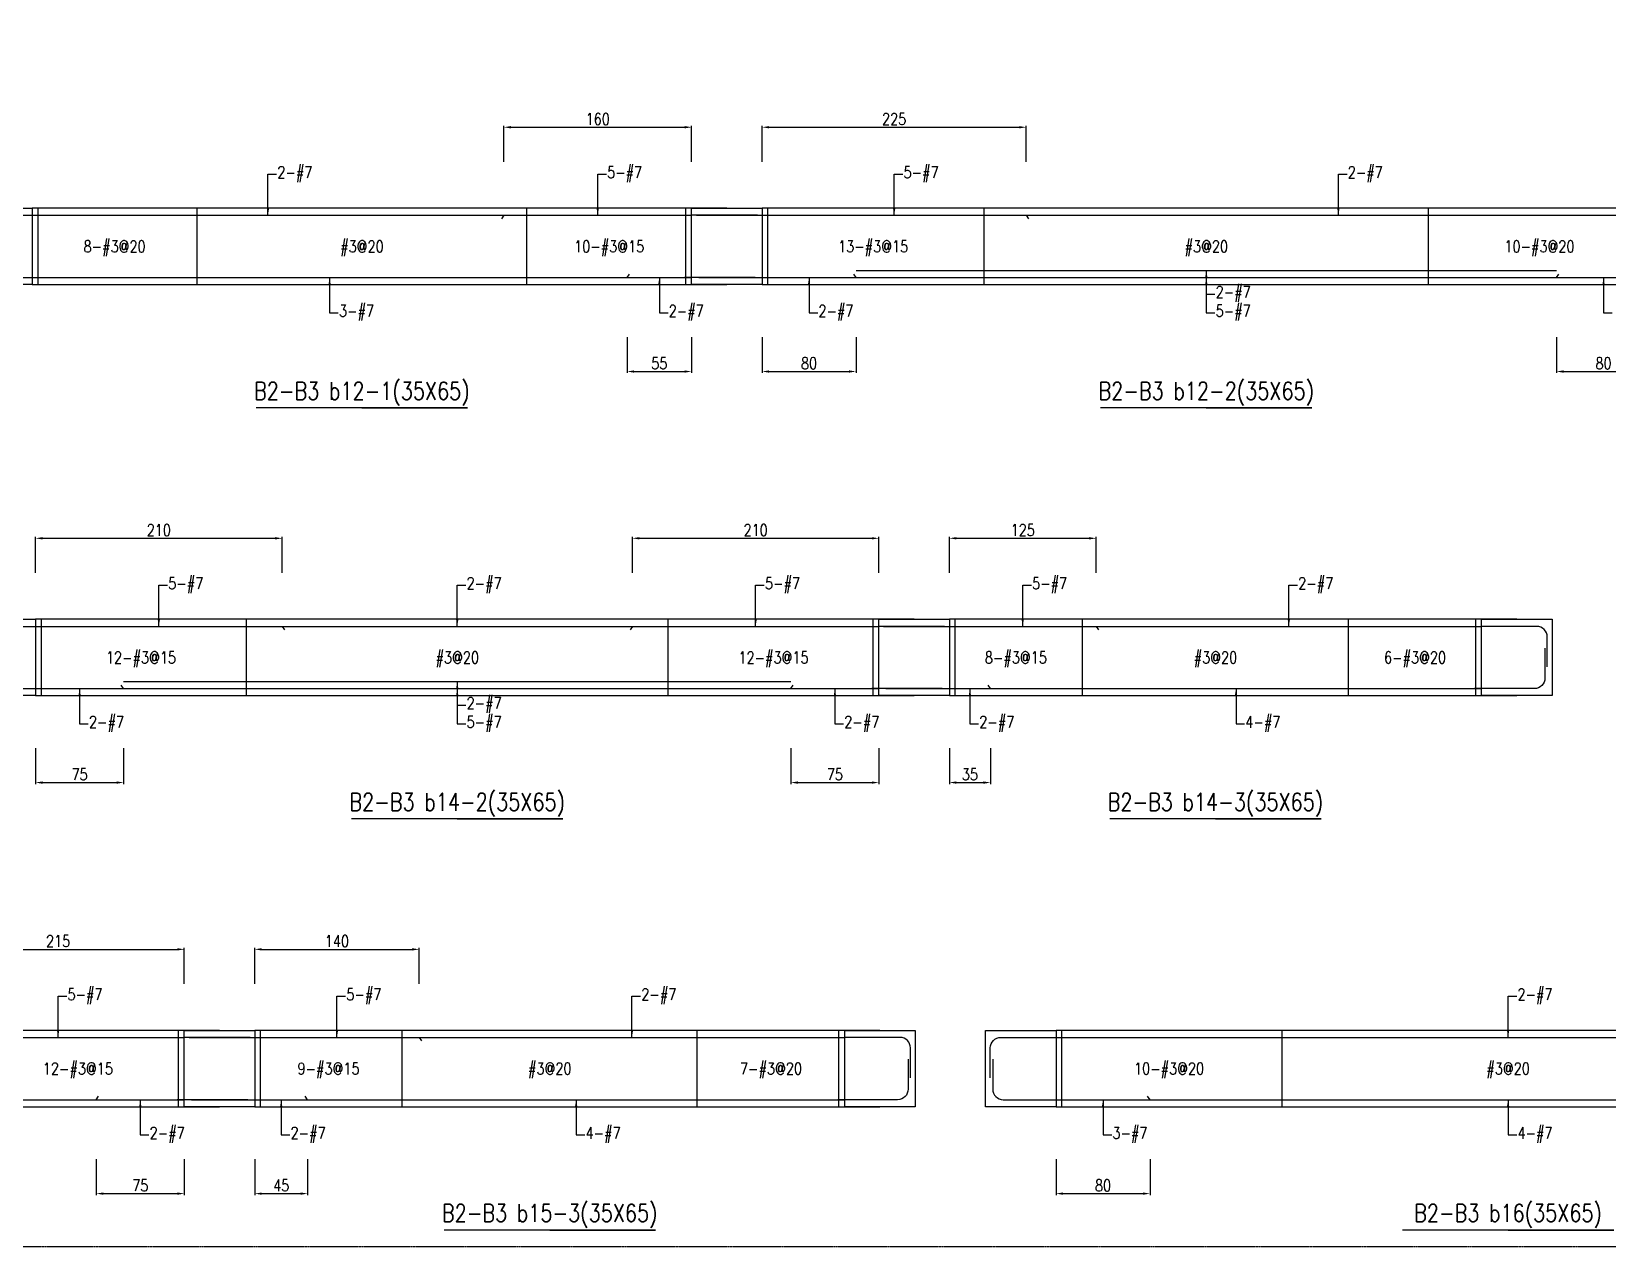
# Model space of a CAD drawing. Header units: millimetres. Extents: x 0 to 84580, y -12276 to 4373.
# Drawn here: x 78877 to 80219, y 0 to 1034 of the extents above; entities that cross this region are included whole.
import ezdxf
from ezdxf.enums import TextEntityAlignment as Align

# ---------------------------------------------------------------- set-up
doc = ezdxf.new("R2010")
doc.units = ezdxf.units.MM
doc.header["$MEASUREMENT"] = 0
doc.linetypes.add('CENTER', pattern=[2, 1.25, -0.25, 0.25, -0.25])
for name, color, linetype in [('S-DIM', 2, 'Continuous'), ('S-GRID', 1, 'CENTER'), ('S-LEADER', 2, 'Continuous'), ('S-RC', 130, 'Continuous'), ('S-REINF', 6, 'Continuous'), ('S-TEXT', 2, 'Continuous')]:
    doc.layers.add(name, color=color, linetype=linetype)
doc.styles.add('CS4', font='romans.shx', dxfattribs={"width": 0.8, "bigfont": 'lsp.shx'})
doc.styles.get("Standard").update_dxf_attribs({"font": 'arial.ttf'})
doc.dimstyles.new('ISO-25', dxfattribs={"dimtxt": 2.5, "dimasz": 2.5, "dimexe": 1.25, "dimexo": 0.625, "dimtad": 1, "dimtxsty": 'Standard', "dimcen": 2.5, "dimadec": 0, "dimazin": 0, "dimtfac": 1, "dimtmove": 0, "dimatfit": 3, "dimfxl": 0, "dimarcsym": 0})

# ---------------------------------------------------------------- blocks, each defined once
blk = doc.blocks.new('*D2070')
at = {"layer": 'DEFPOINTS', "color": 0, "transparency": 16777216}
for p in [(79439.1, 953), (79279.1, 923), (79439.1, 923)]:
    blk.add_point(p, dxfattribs=at)
at = {"layer": 'S-DIM', "color": 0, "lineweight": -2, "transparency": 16777216}
for p, q in [((79279.1, 923.625), (79279.1, 954.25)), ((79439.1, 923.625), (79439.1, 954.25)), ((79285.1, 953), (79433.1, 953))]:
    blk.add_line(p, q, dxfattribs=at)
at = {"layer": 'S-DIM', "color": 0, "transparency": 16777216}
for points in [[(79285.1, 954), (79285.1, 952), (79279.1, 953)], [(79433.1, 954), (79433.1, 952), (79439.1, 953)]]:
    blk.add_solid(points, dxfattribs=at)
at = {"layer": 'S-DIM', "color": 0, "transparency": 16777216, "insert": (79359.1, 960), "char_height": 10, "attachment_point": 5, "style": 'CS4'}
blk.add_mtext('160', dxfattribs=at)
blk = doc.blocks.new('*D2071')
at = {"layer": 'DEFPOINTS', "color": 0, "transparency": 16777216}
for p in [(79384.1, 775), (79439.1, 775), (79439.1, 745)]:
    blk.add_point(p, dxfattribs=at)
at = {"layer": 'S-DIM', "color": 0, "lineweight": -2, "transparency": 16777216}
for p, q in [((79384.1, 774.375), (79384.1, 743.75)), ((79439.1, 774.375), (79439.1, 743.75)), ((79390.1, 745), (79433.1, 745))]:
    blk.add_line(p, q, dxfattribs=at)
at = {"layer": 'S-DIM', "color": 0, "transparency": 16777216}
for points in [[(79390.1, 746), (79390.1, 744), (79384.1, 745)], [(79433.1, 746), (79433.1, 744), (79439.1, 745)]]:
    blk.add_solid(points, dxfattribs=at)
at = {"layer": 'S-DIM', "color": 0, "transparency": 16777216, "insert": (79411.6, 752), "char_height": 10, "attachment_point": 5, "style": 'CS4'}
blk.add_mtext('55', dxfattribs=at)
blk = doc.blocks.new('*D2072')
at = {"layer": 'DEFPOINTS', "color": 0, "transparency": 16777216}
for p in [(79724.1, 953), (79499.1, 923), (79724.1, 923)]:
    blk.add_point(p, dxfattribs=at)
at = {"layer": 'S-DIM', "color": 0, "lineweight": -2, "transparency": 16777216}
for p, q in [((79499.1, 923.625), (79499.1, 954.25)), ((79724.1, 923.625), (79724.1, 954.25)), ((79505.1, 953), (79718.1, 953))]:
    blk.add_line(p, q, dxfattribs=at)
at = {"layer": 'S-DIM', "color": 0, "transparency": 16777216}
for points in [[(79505.1, 954), (79505.1, 952), (79499.1, 953)], [(79718.1, 954), (79718.1, 952), (79724.1, 953)]]:
    blk.add_solid(points, dxfattribs=at)
at = {"layer": 'S-DIM', "color": 0, "transparency": 16777216, "insert": (79611.6, 960), "char_height": 10, "attachment_point": 5, "style": 'CS4'}
blk.add_mtext('225', dxfattribs=at)
blk = doc.blocks.new('*D2073')
at = {"layer": 'DEFPOINTS', "color": 0, "transparency": 16777216}
for p in [(79499.1, 775), (79579.1, 775), (79579.1, 745)]:
    blk.add_point(p, dxfattribs=at)
at = {"layer": 'S-DIM', "color": 0, "lineweight": -2, "transparency": 16777216}
for p, q in [((79499.1, 774.375), (79499.1, 743.75)), ((79579.1, 774.375), (79579.1, 743.75)), ((79505.1, 745), (79573.1, 745))]:
    blk.add_line(p, q, dxfattribs=at)
at = {"layer": 'S-DIM', "color": 0, "transparency": 16777216}
for points in [[(79505.1, 746), (79505.1, 744), (79499.1, 745)], [(79573.1, 746), (79573.1, 744), (79579.1, 745)]]:
    blk.add_solid(points, dxfattribs=at)
at = {"layer": 'S-DIM', "color": 0, "transparency": 16777216, "insert": (79539.1, 752), "char_height": 10, "attachment_point": 5, "style": 'CS4'}
blk.add_mtext('80', dxfattribs=at)
blk = doc.blocks.new('*D2074')
at = {"layer": 'DEFPOINTS', "color": 0, "transparency": 16777216}
for p in [(80175.8, 775), (80255.8, 775), (80255.8, 745)]:
    blk.add_point(p, dxfattribs=at)
at = {"layer": 'S-DIM', "color": 0, "lineweight": -2, "transparency": 16777216}
for p, q in [((80175.8, 774.375), (80175.8, 743.75)), ((80255.8, 774.375), (80255.8, 743.75)), ((80181.8, 745), (80249.8, 745))]:
    blk.add_line(p, q, dxfattribs=at)
at = {"layer": 'S-DIM', "color": 0, "transparency": 16777216}
for points in [[(80181.8, 746), (80181.8, 744), (80175.8, 745)], [(80249.8, 746), (80249.8, 744), (80255.8, 745)]]:
    blk.add_solid(points, dxfattribs=at)
at = {"layer": 'S-DIM', "color": 0, "transparency": 16777216, "insert": (80215.8, 752), "char_height": 10, "attachment_point": 5, "style": 'CS4'}
blk.add_mtext('80', dxfattribs=at)
blk = doc.blocks.new('*D2094')
at = {"layer": 'DEFPOINTS', "color": 0, "transparency": 16777216}
for p in [(79090.3, 603), (78880.3, 573), (79090.3, 573)]:
    blk.add_point(p, dxfattribs=at)
at = {"layer": 'S-DIM', "color": 0, "lineweight": -2, "transparency": 16777216}
for p, q in [((78880.3, 573.625), (78880.3, 604.25)), ((79090.3, 573.625), (79090.3, 604.25)), ((78886.3, 603), (79084.3, 603))]:
    blk.add_line(p, q, dxfattribs=at)
at = {"layer": 'S-DIM', "color": 0, "transparency": 16777216}
for points in [[(78886.3, 604), (78886.3, 602), (78880.3, 603)], [(79084.3, 604), (79084.3, 602), (79090.3, 603)]]:
    blk.add_solid(points, dxfattribs=at)
at = {"layer": 'S-DIM', "color": 0, "transparency": 16777216, "insert": (78985.3, 610), "char_height": 10, "attachment_point": 5, "style": 'CS4'}
blk.add_mtext('210', dxfattribs=at)
blk = doc.blocks.new('*D2095')
at = {"layer": 'DEFPOINTS', "color": 0, "transparency": 16777216}
for p in [(79598.6, 603), (79388.6, 573), (79598.6, 573)]:
    blk.add_point(p, dxfattribs=at)
at = {"layer": 'S-DIM', "color": 0, "lineweight": -2, "transparency": 16777216}
for p, q in [((79388.6, 573.625), (79388.6, 604.25)), ((79598.6, 573.625), (79598.6, 604.25)), ((79394.6, 603), (79592.6, 603))]:
    blk.add_line(p, q, dxfattribs=at)
at = {"layer": 'S-DIM', "color": 0, "transparency": 16777216}
for points in [[(79394.6, 604), (79394.6, 602), (79388.6, 603)], [(79592.6, 604), (79592.6, 602), (79598.6, 603)]]:
    blk.add_solid(points, dxfattribs=at)
at = {"layer": 'S-DIM', "color": 0, "transparency": 16777216, "insert": (79493.6, 610), "char_height": 10, "attachment_point": 5, "style": 'CS4'}
blk.add_mtext('210', dxfattribs=at)
blk = doc.blocks.new('*D2096')
at = {"layer": 'DEFPOINTS', "color": 0, "transparency": 16777216}
for p in [(78880.3, 425), (78955.3, 425), (78955.3, 395)]:
    blk.add_point(p, dxfattribs=at)
at = {"layer": 'S-DIM', "color": 0, "lineweight": -2, "transparency": 16777216}
for p, q in [((78880.3, 424.375), (78880.3, 393.75)), ((78955.3, 424.375), (78955.3, 393.75)), ((78886.3, 395), (78949.3, 395))]:
    blk.add_line(p, q, dxfattribs=at)
at = {"layer": 'S-DIM', "color": 0, "transparency": 16777216}
for points in [[(78886.3, 396), (78886.3, 394), (78880.3, 395)], [(78949.3, 396), (78949.3, 394), (78955.3, 395)]]:
    blk.add_solid(points, dxfattribs=at)
at = {"layer": 'S-DIM', "color": 0, "transparency": 16777216, "insert": (78917.8, 402), "char_height": 10, "attachment_point": 5, "style": 'CS4'}
blk.add_mtext('75', dxfattribs=at)
blk = doc.blocks.new('*D2097')
at = {"layer": 'DEFPOINTS', "color": 0, "transparency": 16777216}
for p in [(79523.6, 425), (79598.6, 425), (79598.6, 395)]:
    blk.add_point(p, dxfattribs=at)
at = {"layer": 'S-DIM', "color": 0, "lineweight": -2, "transparency": 16777216}
for p, q in [((79523.6, 424.375), (79523.6, 393.75)), ((79598.6, 424.375), (79598.6, 393.75)), ((79529.6, 395), (79592.6, 395))]:
    blk.add_line(p, q, dxfattribs=at)
at = {"layer": 'S-DIM', "color": 0, "transparency": 16777216}
for points in [[(79529.6, 396), (79529.6, 394), (79523.6, 395)], [(79592.6, 396), (79592.6, 394), (79598.6, 395)]]:
    blk.add_solid(points, dxfattribs=at)
at = {"layer": 'S-DIM', "color": 0, "transparency": 16777216, "insert": (79561.1, 402), "char_height": 10, "attachment_point": 5, "style": 'CS4'}
blk.add_mtext('75', dxfattribs=at)
blk = doc.blocks.new('*D2098')
at = {"layer": 'DEFPOINTS', "color": 0, "transparency": 16777216}
for p in [(79783.6, 603), (79658.6, 573), (79783.6, 573)]:
    blk.add_point(p, dxfattribs=at)
at = {"layer": 'S-DIM', "color": 0, "lineweight": -2, "transparency": 16777216}
for p, q in [((79658.6, 573.625), (79658.6, 604.25)), ((79783.6, 573.625), (79783.6, 604.25)), ((79664.6, 603), (79777.6, 603))]:
    blk.add_line(p, q, dxfattribs=at)
at = {"layer": 'S-DIM', "color": 0, "transparency": 16777216}
for points in [[(79664.6, 604), (79664.6, 602), (79658.6, 603)], [(79777.6, 604), (79777.6, 602), (79783.6, 603)]]:
    blk.add_solid(points, dxfattribs=at)
at = {"layer": 'S-DIM', "color": 0, "transparency": 16777216, "insert": (79721.1, 610), "char_height": 10, "attachment_point": 5, "style": 'CS4'}
blk.add_mtext('125', dxfattribs=at)
blk = doc.blocks.new('*D2099')
at = {"layer": 'DEFPOINTS', "color": 0, "transparency": 16777216}
for p in [(79658.6, 425), (79693.6, 425), (79693.6, 395)]:
    blk.add_point(p, dxfattribs=at)
at = {"layer": 'S-DIM', "color": 0, "lineweight": -2, "transparency": 16777216}
for p, q in [((79658.6, 424.375), (79658.6, 393.75)), ((79693.6, 424.375), (79693.6, 393.75)), ((79664.6, 395), (79687.6, 395))]:
    blk.add_line(p, q, dxfattribs=at)
at = {"layer": 'S-DIM', "color": 0, "transparency": 16777216}
for points in [[(79664.6, 396), (79664.6, 394), (79658.6, 395)], [(79687.6, 396), (79687.6, 394), (79693.6, 395)]]:
    blk.add_solid(points, dxfattribs=at)
at = {"layer": 'S-DIM', "color": 0, "transparency": 16777216, "insert": (79676.1, 402), "char_height": 10, "attachment_point": 5, "style": 'CS4'}
blk.add_mtext('35', dxfattribs=at)
blk = doc.blocks.new('*D2103')
at = {"layer": 'DEFPOINTS', "color": 0, "transparency": 16777216}
for p in [(79007, 253), (78792, 223), (79007, 223)]:
    blk.add_point(p, dxfattribs=at)
at = {"layer": 'S-DIM', "color": 0, "lineweight": -2, "transparency": 16777216}
for p, q in [((78792, 223.625), (78792, 254.25)), ((78798, 253), (79001, 253)), ((79007, 223.625), (79007, 254.25))]:
    blk.add_line(p, q, dxfattribs=at)
at = {"layer": 'S-DIM', "color": 0, "transparency": 16777216}
for points in [[(78798, 254), (78798, 252), (78792, 253)], [(79001, 254), (79001, 252), (79007, 253)]]:
    blk.add_solid(points, dxfattribs=at)
at = {"layer": 'S-DIM', "color": 0, "transparency": 16777216, "insert": (78899.5, 260), "char_height": 10, "attachment_point": 5, "style": 'CS4'}
blk.add_mtext('215', dxfattribs=at)
blk = doc.blocks.new('*D2105')
at = {"layer": 'DEFPOINTS', "color": 0, "transparency": 16777216}
for p in [(78932, 75), (79007, 75), (79007, 45)]:
    blk.add_point(p, dxfattribs=at)
at = {"layer": 'S-DIM', "color": 0, "lineweight": -2, "transparency": 16777216}
for p, q in [((78932, 74.375), (78932, 43.75)), ((79007, 74.375), (79007, 43.75)), ((78938, 45), (79001, 45))]:
    blk.add_line(p, q, dxfattribs=at)
at = {"layer": 'S-DIM', "color": 0, "transparency": 16777216}
for points in [[(78938, 46), (78938, 44), (78932, 45)], [(79001, 46), (79001, 44), (79007, 45)]]:
    blk.add_solid(points, dxfattribs=at)
at = {"layer": 'S-DIM', "color": 0, "transparency": 16777216, "insert": (78969.5, 52), "char_height": 10, "attachment_point": 5, "style": 'CS4'}
blk.add_mtext('75', dxfattribs=at)
blk = doc.blocks.new('*D2106')
at = {"layer": 'DEFPOINTS', "color": 0, "transparency": 16777216}
for p in [(79207, 253), (79067, 223), (79207, 223)]:
    blk.add_point(p, dxfattribs=at)
at = {"layer": 'S-DIM', "color": 0, "lineweight": -2, "transparency": 16777216}
for p, q in [((79067, 223.625), (79067, 254.25)), ((79073, 253), (79201, 253)), ((79207, 223.625), (79207, 254.25))]:
    blk.add_line(p, q, dxfattribs=at)
at = {"layer": 'S-DIM', "color": 0, "transparency": 16777216}
for points in [[(79073, 254), (79073, 252), (79067, 253)], [(79201, 254), (79201, 252), (79207, 253)]]:
    blk.add_solid(points, dxfattribs=at)
at = {"layer": 'S-DIM', "color": 0, "transparency": 16777216, "insert": (79137, 260), "char_height": 10, "attachment_point": 5, "style": 'CS4'}
blk.add_mtext('140', dxfattribs=at)
blk = doc.blocks.new('*D2107')
at = {"layer": 'DEFPOINTS', "color": 0, "transparency": 16777216}
for p in [(79067, 75), (79112, 75), (79112, 45)]:
    blk.add_point(p, dxfattribs=at)
at = {"layer": 'S-DIM', "color": 0, "lineweight": -2, "transparency": 16777216}
for p, q in [((79067, 74.375), (79067, 43.75)), ((79112, 74.375), (79112, 43.75)), ((79073, 45), (79106, 45))]:
    blk.add_line(p, q, dxfattribs=at)
at = {"layer": 'S-DIM', "color": 0, "transparency": 16777216}
for points in [[(79073, 46), (79073, 44), (79067, 45)], [(79106, 46), (79106, 44), (79112, 45)]]:
    blk.add_solid(points, dxfattribs=at)
at = {"layer": 'S-DIM', "color": 0, "transparency": 16777216, "insert": (79089.5, 52), "char_height": 10, "attachment_point": 5, "style": 'CS4'}
blk.add_mtext('45', dxfattribs=at)
blk = doc.blocks.new('*D2108')
at = {"layer": 'DEFPOINTS', "color": 0, "transparency": 16777216}
for p in [(79749.5, 75), (79829.5, 75), (79829.5, 45)]:
    blk.add_point(p, dxfattribs=at)
at = {"layer": 'S-DIM', "color": 0, "lineweight": -2, "transparency": 16777216}
for p, q in [((79749.5, 74.375), (79749.5, 43.75)), ((79829.5, 74.375), (79829.5, 43.75)), ((79755.5, 45), (79823.5, 45))]:
    blk.add_line(p, q, dxfattribs=at)
at = {"layer": 'S-DIM', "color": 0, "transparency": 16777216}
for points in [[(79755.5, 46), (79755.5, 44), (79749.5, 45)], [(79823.5, 46), (79823.5, 44), (79829.5, 45)]]:
    blk.add_solid(points, dxfattribs=at)
at = {"layer": 'S-DIM', "color": 0, "transparency": 16777216, "insert": (79789.5, 52), "char_height": 10, "attachment_point": 5, "style": 'CS4'}
blk.add_mtext('80', dxfattribs=at)

msp = doc.modelspace()

# ---------------------------------------------------------------- linework, layer by layer
at = {"layer": 'S-GRID'}
msp.add_lwpolyline([(78122, 0), (81351, 0), (81351, 2069), (78122, 2069), (78122, 0)], dxfattribs=at)
msp.add_lwpolyline([(78122, 0), (81351, 0), (81351, 2069), (78122, 2069), (78122, 0)], dxfattribs=at)
at = {"layer": 'S-RC'}
for points in [[(78877.4, 819), (78817.4, 819), (78817.4, 884), (78877.4, 884), (78877.4, 819)], [(79469.1, 884), (78877.4, 884)], [(79499.1, 819), (79439.1, 819), (79439.1, 884), (79499.1, 884), (79499.1, 819)], [(79499.1, 819), (79439.1, 819), (79439.1, 884), (79499.1, 884), (79499.1, 819)], [(80285.8, 884), (79499.1, 884)], [(78877.4, 819), (79469.1, 819)], [(79499.1, 819), (80285.8, 819)], [(79158.25, 714), (79248.25, 714), (79068.25, 714)], [(79877.45, 714), (79967.45, 714), (79787.45, 714)], [(78880.3, 469), (78820.3, 469), (78820.3, 534), (78880.3, 534), (78880.3, 469)], [(78880.3, 469), (78820.3, 469), (78820.3, 534), (78880.3, 534), (78880.3, 469)], [(79628.6, 534), (78880.3, 534)], [(79658.6, 469), (79598.6, 469), (79598.6, 534), (79658.6, 534), (79658.6, 469)], [(79658.6, 469), (79598.6, 469), (79598.6, 534), (79658.6, 534), (79658.6, 469)], [(80141.9, 534), (79658.6, 534)], [(80171.9, 469), (80111.9, 469), (80111.9, 534), (80171.9, 534), (80171.9, 469)], [(78880.3, 469), (79628.6, 469)], [(79658.6, 469), (80141.9, 469)], [(79239.45, 364), (79329.45, 364), (79149.45, 364)], [(79885.25, 364), (79975.25, 364), (79795.25, 364)], [(79037, 184), (78282, 184)], [(79067, 119), (79007, 119), (79007, 184), (79067, 184), (79067, 119)], [(79067, 119), (79007, 119), (79007, 184), (79067, 184), (79067, 119)], [(79599.5, 184), (79067, 184)], [(79629.5, 119), (79569.5, 119), (79569.5, 184), (79629.5, 184), (79629.5, 119)], [(79749.5, 119), (79689.5, 119), (79689.5, 184), (79749.5, 184), (79749.5, 119)], [(80549.5, 184), (79749.5, 184)], [(78282, 119), (79037, 119)], [(79067, 119), (79599.5, 119)], [(79749.5, 119), (80549.5, 119)], [(79318.25, 14), (79408.25, 14), (79228.25, 14)], [(80134.5, 14), (80224.5, 14), (80044.5, 14)]]:
    msp.add_lwpolyline(points, dxfattribs=at)
at = {"layer": 'S-REINF'}
for points in [[(78821.4, 843.5), (78821.4, 869, -0.41421356), (78830.4, 878), (78877.4, 878)], [(78823.4, 859.5), (78823.4, 834, 0.41421356), (78832.4, 825), (78877.4, 825)], [(80167.9, 493.5), (80167.9, 519, 0.41421356), (80158.9, 528), (80111.9, 528)], [(80165.9, 509.5), (80165.9, 484, -0.41421356), (80156.9, 475), (80105.9, 475)], [(79625.5, 143.5), (79625.5, 169, 0.41421356), (79616.5, 178), (79569.5, 178)], [(79693.5, 143.5), (79693.5, 169, -0.41421356), (79702.5, 178), (79749.5, 178)], [(79623.5, 159.5), (79623.5, 134, -0.41421356), (79614.5, 125), (79563.5, 125)], [(79695.5, 159.5), (79695.5, 134, 0.41421356), (79704.5, 125), (79749.5, 125)]]:
    msp.add_lwpolyline(points, format="xyb", dxfattribs=at)
for points in [[(78877.4, 878), (79279.1, 878)], [(79279.1, 878), (79277.1, 875)], [(79279.1, 878), (79439.1, 878)], [(79495.1, 878), (79439.1, 878)], [(79443.1, 878), (79499.1, 878)], [(79499.1, 878), (79724.1, 878)], [(79724.1, 878), (79726.1, 875)], [(79724.1, 878), (80255.8, 878)], [(78877.4, 825), (79384.1, 825)], [(79384.1, 825), (79386.1, 828)], [(79384.1, 825), (79439.1, 825)], [(79493.1, 825), (79433.1, 825)], [(79445.1, 825), (79499.1, 825)], [(79499.1, 825), (79579.1, 825)], [(79579.1, 825), (79577.1, 828)], [(79579.1, 831), (80175.8, 831)], [(79579.1, 825), (80175.8, 825)], [(80175.8, 825), (80177.8, 828)], [(80175.8, 825), (80255.8, 825)], [(78824.3, 528), (78880.3, 528)], [(78880.3, 528), (79090.3, 528)], [(79090.3, 528), (79092.3, 525)], [(79090.3, 528), (79388.6, 528)], [(79388.6, 528), (79386.6, 525)], [(79388.6, 528), (79598.6, 528)], [(79654.6, 528), (79598.6, 528)], [(79602.6, 528), (79658.6, 528)], [(79658.6, 528), (79783.6, 528)], [(79783.6, 528), (79785.6, 525)], [(79783.6, 528), (80111.9, 528)], [(78826.3, 475), (78880.3, 475)], [(78880.3, 475), (78955.3, 475)], [(78955.3, 475), (78953.3, 478)], [(78955.3, 481), (79523.6, 481)], [(78955.3, 475), (79523.6, 475)], [(79523.6, 475), (79525.6, 478)], [(79523.6, 475), (79598.6, 475)], [(79652.6, 475), (79592.6, 475)], [(79604.6, 475), (79658.6, 475)], [(79658.6, 475), (79693.6, 475)], [(79693.6, 475), (79691.6, 478)], [(79693.6, 475), (80111.9, 475)], [(78792, 178), (79007, 178)], [(79063, 178), (79007, 178)], [(79011, 178), (79067, 178)], [(79067, 178), (79207, 178)], [(79207, 178), (79209, 175)], [(79207, 178), (79569.5, 178)], [(79749.5, 178), (80519.5, 178)], [(78357, 125), (78932, 125)], [(78932, 125), (78934, 128)], [(78932, 125), (79007, 125)], [(79061, 125), (79001, 125)], [(79013, 125), (79067, 125)], [(79067, 125), (79112, 125)], [(79112, 125), (79110, 128)], [(79112, 125), (79569.5, 125)], [(79749.5, 125), (79829.5, 125)], [(79829.5, 125), (79827.5, 128)], [(79829.5, 125), (80439.5, 125)]]:
    msp.add_lwpolyline(points, dxfattribs=at)
at = {"layer": 'S-REINF', "color": 1}
for points in [[(78882.4, 819), (78882.4, 884)], [(79017.825, 819), (79017.825, 884)], [(79298.675, 819), (79298.675, 884)], [(79434.1, 819), (79434.1, 884)], [(79504.1, 819), (79504.1, 884)], [(79688.275, 819), (79688.275, 884)], [(80066.625, 819), (80066.625, 884)], [(78885.3, 469), (78885.3, 534)], [(79059.875, 469), (79059.875, 534)], [(79419.025, 469), (79419.025, 534)], [(79593.6, 469), (79593.6, 534)], [(79663.6, 469), (79663.6, 534)], [(79771.925, 469), (79771.925, 534)], [(79998.575, 469), (79998.575, 534)], [(80106.9, 469), (80106.9, 534)], [(79002, 119), (79002, 184)], [(79072, 119), (79072, 184)], [(79192.625, 119), (79192.625, 184)], [(79443.875, 119), (79443.875, 184)], [(79564.5, 119), (79564.5, 184)], [(79754.5, 119), (79754.5, 184)], [(79942, 119), (79942, 184)]]:
    msp.add_lwpolyline(points, dxfattribs=at)

# ---------------------------------------------------------------- texts
at = {"layer": 'S-LEADER', "char_height": 10, "attachment_point": 4, "style": 'CS4'}
for s, insert in [('2-#7', (79086.25, 913)), ('5-#7', (79367.1, 913)), ('5-#7', (79619.6, 913)), ('2-#7', (79997.95, 913)), ('2-#7', (79885.45, 811)), ('3-#7', (79138.75, 795)), ('2-#7', (79419.6, 795)), ('2-#7', (79547.1, 795)), ('5-#7', (79885.45, 795)), ('5-#7', (78993.3, 563)), ('2-#7', (79247.45, 563)), ('5-#7', (79501.6, 563)), ('5-#7', (79729.1, 563)), ('2-#7', (79955.75, 563)), ('2-#7', (79247.45, 461)), ('2-#7', (78925.8, 445)), ('5-#7', (79247.45, 445)), ('2-#7', (79569.1, 445)), ('2-#7', (79684.1, 445)), ('4-#7', (79910.75, 445)), ('5-#7', (78907.5, 213)), ('5-#7', (79145, 213)), ('2-#7', (79396.25, 213)), ('2-#7', (80142.5, 213)), ('2-#7', (78977.5, 95)), ('2-#7', (79097.5, 95)), ('4-#7', (79348.75, 95)), ('3-#7', (79797.5, 95)), ('4-#7', (80142.5, 95))]:
    msp.add_mtext(s, dxfattribs=dict(at, insert=insert))
at = {"layer": 'S-RC', "style": 'CS4', "width": 0.8}
for s, p in [('B2-B3 b12-1(35X65)', (79158.25, 721)), ('B2-B3 b12-2(35X65)', (79877.45, 721)), ('B2-B3 b14-2(35X65)', (79239.45, 371)), ('B2-B3 b14-3(35X65)', (79885.25, 371)), ('B2-B3 b15-3(35X65)', (79318.25, 21)), ('B2-B3 b16(35X65)', (80134.5, 21))]:
    msp.add_text(s, height=15, dxfattribs=at).set_placement(p, align=Align.CENTER)
at = {"layer": 'S-TEXT', "color": 1, "style": 'CS4', "width": 0.8}
for s, p in [('8-#3@20', (78947.613, 846.5)), ('#3@20', (79158.25, 846.5)), ('10-#3@15', (79368.887, 846.5)), ('13-#3@15', (79593.688, 846.5)), ('#3@20', (79877.45, 846.5)), ('10-#3@20', (80161.212, 846.5)), ('12-#3@15', (78970.087, 496.5)), ('#3@20', (79239.45, 496.5)), ('12-#3@15', (79508.812, 496.5)), ('8-#3@15', (79715.262, 496.5)), ('#3@20', (79885.25, 496.5)), ('6-#3@20', (80055.238, 496.5)), ('12-#3@15', (78916.375, 146.5)), ('9-#3@15', (79129.812, 146.5)), ('#3@20', (79318.25, 146.5)), ('7-#3@20', (79506.688, 146.5)), ('10-#3@20', (79845.75, 146.5)), ('#3@20', (80134.5, 146.5))]:
    msp.add_text(s, height=10, dxfattribs=at).set_placement(p, align=Align.CENTER)

# ---------------------------------------------------------------- dimensions: what is measured, and where the dimension line sits
at = {"layer": 'S-DIM'}
for p1, p2, distance, picture, middle in [((79279.1, 923), (79439.1, 923), 30, '*D2070', (79359.1, 960)), ((79499.1, 923), (79724.1, 923), 30, '*D2072', (79611.6, 960)), ((79384.1, 775), (79439.1, 775), -30, '*D2071', (79411.6, 752)), ((79499.1, 775), (79579.1, 775), -30, '*D2073', (79539.1, 752)), ((80175.8, 775), (80255.8, 775), -30, '*D2074', (80215.8, 752)), ((78880.3, 573), (79090.3, 573), 30, '*D2094', (78985.3, 610)), ((79388.6, 573), (79598.6, 573), 30, '*D2095', (79493.6, 610)), ((79658.6, 573), (79783.6, 573), 30, '*D2098', (79721.1, 610)), ((78880.3, 425), (78955.3, 425), -30, '*D2096', (78917.8, 402)), ((79523.6, 425), (79598.6, 425), -30, '*D2097', (79561.1, 402)), ((79658.6, 425), (79693.6, 425), -30, '*D2099', (79676.1, 402)), ((78792, 223), (79007, 223), 30, '*D2103', (78899.5, 260)), ((79067, 223), (79207, 223), 30, '*D2106', (79137, 260)), ((78932, 75), (79007, 75), -30, '*D2105', (78969.5, 52)), ((79067, 75), (79112, 75), -30, '*D2107', (79089.5, 52)), ((79749.5, 75), (79829.5, 75), -30, '*D2108', (79789.5, 52))]:
    dim = msp.add_aligned_dim(p1=p1, p2=p2, distance=distance, dimstyle='ISO-25', override={"dimtxt": 10, "dimasz": 6, "dimgap": 2, "dimtxsty": 'CS4'}, dxfattribs=at)
    dim.commit()
    dim.dimension.update_dxf_attribs({"geometry": picture, "text_midpoint": middle})

# ---------------------------------------------------------------- leaders
at = {"layer": 'S-LEADER', "annotation_type": 0, "has_hookline": 1, "hookline_direction": 0, "text_width": 30.857}
for points in [[(79078.25, 878), (79078.25, 913), (79085.625, 913)], [(79359.1, 878), (79359.1, 913), (79366.475, 913)], [(79611.6, 878), (79611.6, 913), (79618.975, 913)], [(79989.95, 878), (79989.95, 913), (79997.325, 913)], [(79130.75, 825), (79130.75, 795), (79138.125, 795)], [(79411.6, 825), (79411.6, 795), (79418.975, 795)], [(79539.1, 825), (79539.1, 795), (79546.475, 795)], [(79877.45, 831), (79877.45, 811), (79884.825, 811)], [(79877.45, 825), (79877.45, 795), (79884.825, 795)], [(80215.8, 825), (80215.8, 795), (80223.175, 795)], [(78985.3, 528), (78985.3, 563), (78992.675, 563)], [(79239.45, 528), (79239.45, 563), (79246.825, 563)], [(79493.6, 528), (79493.6, 563), (79500.975, 563)], [(79721.1, 528), (79721.1, 563), (79728.475, 563)], [(79947.75, 528), (79947.75, 563), (79955.125, 563)], [(78917.8, 475), (78917.8, 445), (78925.175, 445)], [(79239.45, 481), (79239.45, 461), (79246.825, 461)], [(79239.45, 475), (79239.45, 445), (79246.825, 445)], [(79561.1, 475), (79561.1, 445), (79568.475, 445)], [(79676.1, 475), (79676.1, 445), (79683.475, 445)], [(79902.75, 475), (79902.75, 445), (79910.125, 445)], [(78899.5, 178), (78899.5, 213), (78906.875, 213)], [(79137, 178), (79137, 213), (79144.375, 213)], [(79388.25, 178), (79388.25, 213), (79395.625, 213)], [(80134.5, 178), (80134.5, 213), (80141.875, 213)], [(78969.5, 125), (78969.5, 95), (78976.875, 95)], [(79089.5, 125), (79089.5, 95), (79096.875, 95)], [(79340.75, 125), (79340.75, 95), (79348.125, 95)], [(79789.5, 125), (79789.5, 95), (79796.875, 95)], [(80134.5, 125), (80134.5, 95), (80141.875, 95)]]:
    msp.add_leader(points, dimstyle='ISO-25', override={"dimasz": 6, "dimtad": 0}, dxfattribs=at)

doc.saveas('drawing.dxf')
